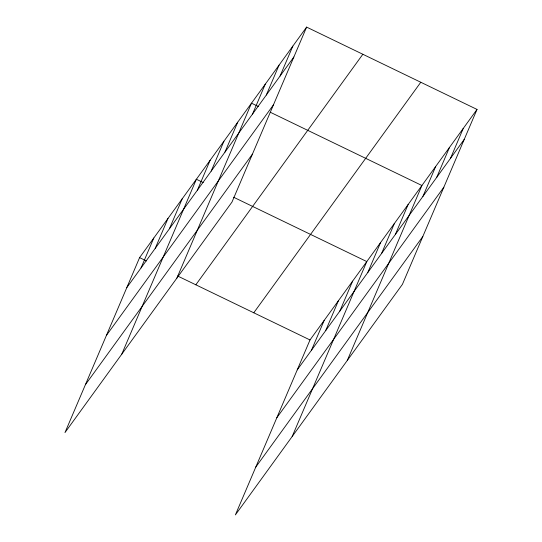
<?xml version="1.0" encoding="UTF-8"?>
<svg xmlns="http://www.w3.org/2000/svg" width="542" height="542" viewBox="0 0 542 542"><rect width="100%" height="100%" fill="white"/><g stroke="black" fill="none" stroke-linecap="round" stroke-linejoin="round"><path stroke-width="0.81" d="M306.616 27.1L139.592 257.626L64.979 432.57L231.996 202.044L306.616 27.1L477.021 109.43L402.408 284.374L235.384 514.9L310.004 339.956L477.021 109.43M141.035 267.938L153.792 238.033M155.236 248.344L167.986 218.44M169.429 228.751L182.187 198.846M121.76 354.19L196.38 179.246L203.223 182.552M197.403 190.134L210.16 160.229M211.184 171.116L223.941 141.211M224.964 152.099L237.721 122.194M176.882 278.121L251.502 103.176L258.338 106.476M252.525 114.057L265.275 84.159M266.298 95.04L279.055 65.135M280.078 76.022L292.836 46.117M311.447 350.267L324.204 320.363M325.64 330.674L338.398 300.769M339.841 311.074L352.598 281.169M292.172 436.52L366.792 261.576L233.616 197.241M367.815 272.463L380.572 242.559M381.595 253.446L394.352 223.541M395.375 234.429L408.126 204.524M347.286 360.444L421.906 185.5L270.499 112.35M422.929 196.387L435.687 166.482M436.71 177.37L449.467 147.465M450.49 158.352L463.247 128.447M126.842 287.531L293.859 57.005M106.422 335.396L273.446 104.87M85.392 384.712L252.409 154.179M195.831 284.794L362.849 54.268M253.771 312.788L420.788 82.262M297.246 369.861L464.27 139.335M276.833 417.726L443.851 187.193M255.804 467.035L422.821 236.508M139.592 257.626L146.435 260.932M177.593 275.986L310.004 339.956"/></g></svg>
